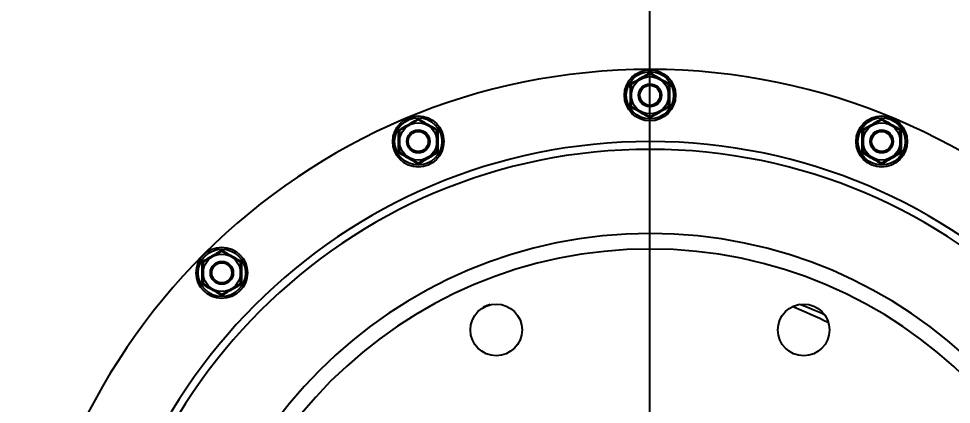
# Model space of a CAD drawing. Header units: millimetres. Extents: x 7589 to 12925, y 625 to 5429.
# Drawn here: x 10240 to 10565.1, y 4856.1 to 4990.4 of the extents above; entities that cross this region are included whole.
import ezdxf

# ---------------------------------------------------------------- set-up
doc = ezdxf.new("R2010")
doc.units = ezdxf.units.MM
doc.header["$LTSCALE"] = 307.34
doc.header["$PDMODE"] = 3
doc.header["$PDSIZE"] = 8
doc.layers.get('0').update_dxf_attribs({"linetype": 'CONTINUOUS'})
doc.layers.get('Defpoints').update_dxf_attribs({"linetype": 'CONTINUOUS'})
doc.layers.add('02___PRT_ALL_AXES', color=7, linetype='CONTINUOUS')
doc.styles.get("Standard").update_dxf_attribs({"font": 'calibri.ttf'})
doc.dimstyles.get("Standard").update_dxf_attribs({"dimtxt": 35, "dimasz": 35, "dimexe": 1.5, "dimexo": 1, "dimtad": 1, "dimdsep": 46, "dimtxsty": 'Standard', "dimblk": '_FILLED', "dimblk1": '_FILLED', "dimblk2": '_FILLED', "dimcen": 0.09, "dimazin": 2, "dimtol": 1, "dimtp": 0.01, "dimtm": 0.01, "dimtfac": 1, "dimtofl": 0, "dimtmove": 0, "dimatfit": 3, "dimldrblk": '_FILLED', "dimfxl": 1, "dimtolj": 1, "dimarcsym": 0})

# ---------------------------------------------------------------- blocks, each defined once
blk = doc.blocks.new('_FILLED')
at = {"color": 0, "linetype": 'ByBlock'}
blk.add_solid([(0, 0), (-1, 0.2143), (-1, -0.2143)], dxfattribs=at)
blk = doc.blocks.new('*D48')
at = {"color": 0, "lineweight": -2}
for p, q in [((10460.04, 4753.7), (10460.04, 5264.78)), ((10495.04, 5263.28), (10740.24, 5263.28)), ((11015.04, 5263.28), (10769.84, 5263.28)), ((11050.04, 4753.7), (11050.04, 5264.78))]:
    blk.add_line(p, q, dxfattribs=at)
at = {"layer": 'Defpoints', "color": 0}
for p in [(11050.04, 5263.28), (10460.04, 4752.7), (11050.04, 4752.7)]:
    blk.add_point(p, dxfattribs=at)
at = {"color": 0, "linetype": 'ByBlock', "lineweight": -2, "xscale": 35, "yscale": 35, "zscale": 35, "rotation": 180}
blk.add_blockref('_FILLED', (10460.04, 5263.28), dxfattribs=at)
at = {"color": 0, "linetype": 'ByBlock', "lineweight": -2, "xscale": 35, "yscale": 35, "zscale": 35}
blk.add_blockref('_FILLED', (11050.04, 5263.28), dxfattribs=at)
at = {"color": 0, "insert": (10755.04, 5263.28), "char_height": 35, "attachment_point": 5}
blk.add_mtext('\\A1;\\A1;G', dxfattribs=at)

msp = doc.modelspace()

# ---------------------------------------------------------------- linework, layer by layer
at = {"color": 0, "linetype": 'Continuous'}
for p, q in [((10460.03771, 4971.20278), (10453.53784, 4967.44977)), ((10466.53784, 4967.45023), (10460.03771, 4971.20278)), ((10453.53784, 4967.44977), (10453.53811, 4959.94422)), ((10466.53811, 4959.94468), (10466.53784, 4967.45023)), ((10453.53811, 4959.94422), (10460.03824, 4956.19167)), ((10460.03824, 4956.19167), (10466.53811, 4959.94468)), ((10379.29151, 4955.14136), (10372.79164, 4951.38835)), ((10385.79164, 4951.38881), (10379.29151, 4955.14136)), ((10540.78391, 4955.14136), (10534.28405, 4951.38835)), ((10547.28405, 4951.38881), (10540.78391, 4955.14136)), ((10372.79164, 4951.38835), (10372.7919, 4943.8828)), ((10385.7919, 4943.88326), (10385.79164, 4951.38881)), ((10534.28405, 4951.38835), (10534.28431, 4943.8828)), ((10547.28431, 4943.88326), (10547.28405, 4951.38881)), ((10372.7919, 4943.8828), (10379.29204, 4940.13025)), ((10379.29204, 4940.13025), (10385.7919, 4943.88326)), ((10534.28431, 4943.8828), (10540.78445, 4940.13025)), ((10540.78445, 4940.13025), (10547.28431, 4943.88326)), ((10310.83818, 4909.40231), (10304.33831, 4905.6493)), ((10317.33831, 4905.64976), (10310.83818, 4909.40231)), ((10304.33831, 4905.6493), (10304.33858, 4898.14375)), ((10317.33858, 4898.14421), (10317.33831, 4905.64976)), ((10304.33858, 4898.14375), (10310.83871, 4894.3912)), ((10310.83871, 4894.3912), (10317.33858, 4898.14421))]:
    msp.add_line(p, q, dxfattribs=at)
for centre, radius in [((10460.03798, 4963.69723), 8.91272), ((10460.03798, 4963.69723), 8.24637), ((10460.03798, 4963.69723), 6.5), ((10460.03798, 4963.69723), 4), ((10460.03798, 4963.69723), 3.5), ((10379.29177, 4947.63581), 8.91272), ((10379.29177, 4947.63581), 8.24637), ((10379.29177, 4947.63581), 6.5), ((10540.78418, 4947.63581), 8.91272), ((10540.78418, 4947.63581), 8.24637), ((10540.78418, 4947.63581), 6.5), ((10379.29177, 4947.63581), 4), ((10379.29177, 4947.63581), 3.5), ((10540.78418, 4947.63581), 4), ((10540.78418, 4947.63581), 3.5), ((10310.83845, 4901.89676), 8.91272), ((10310.83845, 4901.89676), 8.24637), ((10310.83845, 4901.89676), 6.5), ((10310.83845, 4901.89676), 4), ((10310.83845, 4901.89676), 3.5)]:
    msp.add_circle(centre, radius, dxfattribs=at)
for points in [[(10453.18594, 4967.65293), (10454.334, 4968.30165), (10456.6286, 4969.60197), (10458.90191, 4970.93914), (10460.0377, 4971.60911)], [(10460.03769, 4971.60911), (10461.17353, 4970.93922), (10463.44694, 4969.60221), (10465.74162, 4968.30205), (10466.88973, 4967.65341)], [(10460.03826, 4955.78534), (10458.90242, 4956.45523), (10456.62901, 4957.79225), (10454.33433, 4959.0924), (10453.18622, 4959.74104)], [(10466.89001, 4959.74153), (10465.74195, 4959.09281), (10463.44736, 4957.79249), (10461.17405, 4956.45531), (10460.03825, 4955.78534)], [(10372.43973, 4951.59151), (10373.5878, 4952.24023), (10375.88239, 4953.54055), (10378.1557, 4954.87772), (10379.2915, 4955.5477)], [(10379.29149, 4955.5477), (10380.42733, 4954.8778), (10382.70074, 4953.54079), (10384.99542, 4952.24063), (10386.14353, 4951.59199)], [(10533.93214, 4951.59151), (10535.08021, 4952.24023), (10537.3748, 4953.54055), (10539.64811, 4954.87772), (10540.7839, 4955.5477)], [(10540.7839, 4955.5477), (10541.91974, 4954.8778), (10544.19314, 4953.54079), (10546.48783, 4952.24063), (10547.63594, 4951.59199)], [(10379.29205, 4939.72392), (10378.15621, 4940.39381), (10375.88281, 4941.73083), (10373.58813, 4943.03098), (10372.44001, 4943.67962)], [(10386.14381, 4943.68011), (10384.99574, 4943.03139), (10382.70115, 4941.73107), (10380.42784, 4940.39389), (10379.29205, 4939.72392)], [(10540.78446, 4939.72392), (10539.64862, 4940.39381), (10537.37522, 4941.73083), (10535.08053, 4943.03098), (10533.93242, 4943.67962)], [(10547.63622, 4943.68011), (10546.48815, 4943.03139), (10544.19356, 4941.73107), (10541.92025, 4940.39389), (10540.78446, 4939.72392)], [(10303.98641, 4905.85246), (10305.13447, 4906.50118), (10307.42906, 4907.8015), (10309.70237, 4909.13867), (10310.83817, 4909.80865)], [(10310.83816, 4909.80865), (10311.974, 4909.13875), (10314.24741, 4907.80174), (10316.54209, 4906.50158), (10317.6902, 4905.85294)], [(10310.83873, 4893.98487), (10309.70289, 4894.65476), (10307.42948, 4895.99178), (10305.1348, 4897.29193), (10303.98669, 4897.94057)], [(10317.69048, 4897.94106), (10316.54242, 4897.29234), (10314.24783, 4895.99202), (10311.97452, 4894.65484), (10310.83872, 4893.98487)]]:
    msp.add_open_spline(points, degree=3, dxfattribs=at)
for points, knots in [([(10460.0377, 4971.20277), (10460.0377, 4971.1622), (10460.03871, 4971.47366), (10460.0377, 4971.51424), (10460.0377, 4971.60911)], [0, 0, 0, 0, 0.29956188, 1, 1, 1, 1]), ([(10453.18624, 4959.74104), (10453.19854, 4961.0688), (10453.21965, 4963.70614), (10453.19819, 4966.34347), (10453.18596, 4967.65293)], [0, 0, 0, 0, 0.503470775, 1, 1, 1, 1]), ([(10453.53784, 4967.44977), (10453.53801, 4967.44908), (10453.53367, 4967.45302), (10453.53006, 4967.45378), (10453.52021, 4967.4603), (10453.50854, 4967.46682), (10453.49325, 4967.47588), (10453.46772, 4967.49069), (10453.4297, 4967.51272), (10453.3779, 4967.54249), (10453.31885, 4967.57636), (10453.25407, 4967.61362), (10453.20915, 4967.63953), (10453.18596, 4967.65292)], [0, 0, 0, 0, 0.005270768, 0.020858191, 0.046282368, 0.081003533, 0.124365062, 0.175697192, 0.299730798, 0.448270882, 0.617065146, 0.802297204, 1, 1, 1, 1]), ([(10466.88971, 4967.6534), (10466.86653, 4967.64001), (10466.8216, 4967.6141), (10466.75683, 4967.57683), (10466.69778, 4967.54296), (10466.64597, 4967.51318), (10466.60794, 4967.49116), (10466.58243, 4967.47634), (10466.56711, 4967.46729), (10466.55552, 4967.46075), (10466.54552, 4967.45428), (10466.54218, 4967.45343), (10466.53756, 4967.44958), (10466.53784, 4967.45023)], [0, 0, 0, 0, 0.197705209, 0.382939848, 0.551741292, 0.700291465, 0.824330592, 0.875663154, 0.919023194, 0.953740564, 0.97915805, 0.994736811, 1, 1, 1, 1]), ([(10466.88971, 4967.65342), (10466.87741, 4966.32578), (10466.85631, 4963.68845), (10466.87776, 4961.05112), (10466.88999, 4959.74152)], [0, 0, 0, 0, 0.503419542, 1, 1, 1, 1]), ([(10453.53812, 4959.94421), (10453.53841, 4959.94486), (10453.53378, 4959.94105), (10453.53043, 4959.94025), (10453.52037, 4959.9339), (10453.50869, 4959.92753), (10453.49328, 4959.91865), (10453.46765, 4959.90403), (10453.42959, 4959.88206), (10453.37789, 4959.85209), (10453.31901, 4959.81787), (10453.25434, 4959.7804), (10453.20942, 4959.75443), (10453.18622, 4959.74104)], [0, 0, 0, 0, 0.005246527, 0.020788041, 0.046167334, 0.080859382, 0.124204947, 0.175529424, 0.299562897, 0.448123589, 0.616956491, 0.802239647, 1, 1, 1, 1]), ([(10466.89001, 4959.74152), (10466.86681, 4959.75492), (10466.82189, 4959.78087), (10466.75721, 4959.81835), (10466.69835, 4959.85255), (10466.64661, 4959.88255), (10466.60861, 4959.90444), (10466.58288, 4959.91918), (10466.5677, 4959.92779), (10466.5554, 4959.93487), (10466.54753, 4959.93916), (10466.54236, 4959.94238), (10466.54055, 4959.94294), (10466.53793, 4959.94536), (10466.53809, 4959.94467)], [0, 0, 0, 0, 0.197757183, 0.383035853, 0.551868359, 0.700432958, 0.824469569, 0.875795596, 0.919142329, 0.953834439, 0.979211825, 0.988239588, 0.994751198, 1, 1, 1, 1]), ([(10379.29149, 4955.14135), (10379.29149, 4955.10078), (10379.29251, 4955.41225), (10379.2915, 4955.45282), (10379.29149, 4955.54769)], [0, 0, 0, 0, 0.29956188, 1, 1, 1, 1]), ([(10460.03826, 4955.78534), (10460.03825, 4955.88021), (10460.03926, 4955.92079), (10460.03823, 4956.23226), (10460.03823, 4956.19168)], [0, 0, 0, 0, 0.700434158, 1, 1, 1, 1]), ([(10540.7839, 4955.14135), (10540.7839, 4955.10078), (10540.78491, 4955.41225), (10540.7839, 4955.45282), (10540.7839, 4955.54769)], [0, 0, 0, 0, 0.29956188, 1, 1, 1, 1]), ([(10372.44003, 4943.67962), (10372.45234, 4945.00739), (10372.47344, 4947.64472), (10372.45199, 4950.28205), (10372.43975, 4951.59151)], [0, 0, 0, 0, 0.503470775, 1, 1, 1, 1]), ([(10372.79164, 4951.38835), (10372.7918, 4951.38766), (10372.78746, 4951.3916), (10372.78386, 4951.39236), (10372.774, 4951.39888), (10372.76234, 4951.4054), (10372.74705, 4951.41446), (10372.72152, 4951.42928), (10372.6835, 4951.4513), (10372.63169, 4951.48107), (10372.57264, 4951.51494), (10372.50787, 4951.5522), (10372.46294, 4951.57811), (10372.43975, 4951.5915)], [0, 0, 0, 0, 0.005270768, 0.020858191, 0.046282368, 0.081003533, 0.124365062, 0.175697192, 0.299730798, 0.448270882, 0.617065146, 0.802297204, 1, 1, 1, 1]), ([(10386.14351, 4951.59198), (10386.12032, 4951.57859), (10386.07539, 4951.55268), (10386.01063, 4951.51541), (10385.95157, 4951.48154), (10385.89977, 4951.45176), (10385.86174, 4951.42974), (10385.83622, 4951.41492), (10385.82091, 4951.40587), (10385.80931, 4951.39933), (10385.79931, 4951.39286), (10385.79597, 4951.39201), (10385.79136, 4951.38816), (10385.79164, 4951.38881)], [0, 0, 0, 0, 0.197705209, 0.382939848, 0.551741292, 0.700291465, 0.824330592, 0.875663154, 0.919023194, 0.953740564, 0.97915805, 0.994736811, 1, 1, 1, 1]), ([(10386.14351, 4951.592), (10386.13121, 4950.26436), (10386.1101, 4947.62703), (10386.13155, 4944.9897), (10386.14379, 4943.6801)], [0, 0, 0, 0, 0.503419542, 1, 1, 1, 1]), ([(10533.93244, 4943.67962), (10533.94475, 4945.00739), (10533.96585, 4947.64472), (10533.9444, 4950.28205), (10533.93216, 4951.59151)], [0, 0, 0, 0, 0.503470775, 1, 1, 1, 1]), ([(10534.28405, 4951.38835), (10534.28421, 4951.38766), (10534.27987, 4951.3916), (10534.27626, 4951.39236), (10534.26641, 4951.39888), (10534.25475, 4951.4054), (10534.23946, 4951.41446), (10534.21393, 4951.42928), (10534.17591, 4951.4513), (10534.1241, 4951.48107), (10534.06505, 4951.51494), (10534.00028, 4951.5522), (10533.95535, 4951.57811), (10533.93216, 4951.5915)], [0, 0, 0, 0, 0.005270768, 0.020858191, 0.046282368, 0.081003533, 0.124365062, 0.175697192, 0.299730798, 0.448270882, 0.617065146, 0.802297204, 1, 1, 1, 1]), ([(10547.63592, 4951.59198), (10547.61273, 4951.57859), (10547.5678, 4951.55268), (10547.50303, 4951.51541), (10547.44398, 4951.48154), (10547.39218, 4951.45176), (10547.35415, 4951.42974), (10547.32863, 4951.41492), (10547.31332, 4951.40587), (10547.30172, 4951.39933), (10547.29172, 4951.39286), (10547.28838, 4951.39201), (10547.28377, 4951.38816), (10547.28405, 4951.38881)], [0, 0, 0, 0, 0.197705209, 0.382939848, 0.551741292, 0.700291465, 0.824330592, 0.875663154, 0.919023194, 0.953740564, 0.97915805, 0.994736811, 1, 1, 1, 1]), ([(10547.63592, 4951.592), (10547.62361, 4950.26436), (10547.60251, 4947.62703), (10547.62396, 4944.9897), (10547.6362, 4943.6801)], [0, 0, 0, 0, 0.503419542, 1, 1, 1, 1]), ([(10372.79192, 4943.88279), (10372.7922, 4943.88344), (10372.78757, 4943.87964), (10372.78422, 4943.87883), (10372.77417, 4943.87248), (10372.76248, 4943.86611), (10372.74708, 4943.85723), (10372.72145, 4943.84261), (10372.68339, 4943.82064), (10372.63168, 4943.79067), (10372.57281, 4943.75645), (10372.50813, 4943.71898), (10372.46321, 4943.69301), (10372.44002, 4943.67962)], [0, 0, 0, 0, 0.005246527, 0.020788041, 0.046167334, 0.080859382, 0.124204947, 0.175529424, 0.299562897, 0.448123589, 0.616956491, 0.802239647, 1, 1, 1, 1]), ([(10386.14381, 4943.68011), (10386.12061, 4943.6935), (10386.07569, 4943.71946), (10386.01101, 4943.75693), (10385.95214, 4943.79113), (10385.90041, 4943.82113), (10385.86241, 4943.84302), (10385.83668, 4943.85776), (10385.8215, 4943.86637), (10385.8092, 4943.87345), (10385.80132, 4943.87775), (10385.79616, 4943.88096), (10385.79435, 4943.88152), (10385.79172, 4943.88394), (10385.79189, 4943.88325)], [0, 0, 0, 0, 0.197757183, 0.383035853, 0.551868359, 0.700432958, 0.824469569, 0.875795596, 0.919142329, 0.953834439, 0.979211825, 0.988239588, 0.994751198, 1, 1, 1, 1]), ([(10534.28433, 4943.88279), (10534.28461, 4943.88344), (10534.27998, 4943.87964), (10534.27663, 4943.87883), (10534.26658, 4943.87248), (10534.25489, 4943.86611), (10534.23949, 4943.85723), (10534.21386, 4943.84261), (10534.17579, 4943.82064), (10534.12409, 4943.79067), (10534.06522, 4943.75645), (10534.00054, 4943.71898), (10533.95562, 4943.69301), (10533.93243, 4943.67962)], [0, 0, 0, 0, 0.005246527, 0.020788041, 0.046167334, 0.080859382, 0.124204947, 0.175529424, 0.299562897, 0.448123589, 0.616956491, 0.802239647, 1, 1, 1, 1]), ([(10547.63622, 4943.68011), (10547.61302, 4943.6935), (10547.5681, 4943.71946), (10547.50342, 4943.75693), (10547.44455, 4943.79113), (10547.39282, 4943.82113), (10547.35482, 4943.84302), (10547.32908, 4943.85776), (10547.3139, 4943.86637), (10547.30161, 4943.87345), (10547.29373, 4943.87775), (10547.28856, 4943.88096), (10547.28676, 4943.88152), (10547.28413, 4943.88394), (10547.2843, 4943.88325)], [0, 0, 0, 0, 0.197757183, 0.383035853, 0.551868359, 0.700432958, 0.824469569, 0.875795596, 0.919142329, 0.953834439, 0.979211825, 0.988239588, 0.994751198, 1, 1, 1, 1]), ([(10379.29205, 4939.72392), (10379.29205, 4939.81879), (10379.29306, 4939.85937), (10379.29202, 4940.17084), (10379.29202, 4940.13026)], [0, 0, 0, 0, 0.700434158, 1, 1, 1, 1]), ([(10540.78446, 4939.72392), (10540.78446, 4939.81879), (10540.78546, 4939.85937), (10540.78443, 4940.17084), (10540.78443, 4940.13026)], [0, 0, 0, 0, 0.700434158, 1, 1, 1, 1]), ([(10310.83817, 4909.4023), (10310.83817, 4909.36173), (10310.83918, 4909.6732), (10310.83817, 4909.71377), (10310.83817, 4909.80864)], [0, 0, 0, 0, 0.29956188, 1, 1, 1, 1]), ([(10303.98671, 4897.94057), (10303.99901, 4899.26833), (10304.02011, 4901.90567), (10303.99866, 4904.543), (10303.98643, 4905.85246)], [0, 0, 0, 0, 0.503470775, 1, 1, 1, 1]), ([(10304.33831, 4905.6493), (10304.33848, 4905.64861), (10304.33414, 4905.65255), (10304.33053, 4905.65331), (10304.32068, 4905.65983), (10304.30901, 4905.66635), (10304.29372, 4905.67541), (10304.26819, 4905.69023), (10304.23017, 4905.71225), (10304.17837, 4905.74202), (10304.11932, 4905.77589), (10304.05454, 4905.81315), (10304.00962, 4905.83906), (10303.98643, 4905.85245)], [0, 0, 0, 0, 0.005270768, 0.020858191, 0.046282368, 0.081003533, 0.124365062, 0.175697192, 0.299730798, 0.448270882, 0.617065146, 0.802297204, 1, 1, 1, 1]), ([(10317.69018, 4905.85293), (10317.66699, 4905.83954), (10317.62207, 4905.81363), (10317.5573, 4905.77636), (10317.49825, 4905.74249), (10317.44644, 4905.71271), (10317.40841, 4905.69069), (10317.3829, 4905.67587), (10317.36758, 4905.66682), (10317.35598, 4905.66028), (10317.34599, 4905.65381), (10317.34265, 4905.65296), (10317.33803, 4905.64911), (10317.33831, 4905.64976)], [0, 0, 0, 0, 0.197705209, 0.382939848, 0.551741292, 0.700291465, 0.824330592, 0.875663154, 0.919023194, 0.953740564, 0.97915805, 0.994736811, 1, 1, 1, 1]), ([(10317.69018, 4905.85295), (10317.67788, 4904.52531), (10317.65678, 4901.88798), (10317.67823, 4899.25065), (10317.69046, 4897.94105)], [0, 0, 0, 0, 0.503419542, 1, 1, 1, 1]), ([(10304.33859, 4898.14374), (10304.33887, 4898.14439), (10304.33425, 4898.14058), (10304.3309, 4898.13978), (10304.32084, 4898.13343), (10304.30916, 4898.12706), (10304.29375, 4898.11818), (10304.26812, 4898.10356), (10304.23006, 4898.08159), (10304.17836, 4898.05162), (10304.11948, 4898.0174), (10304.05481, 4897.97993), (10304.00989, 4897.95396), (10303.98669, 4897.94057)], [0, 0, 0, 0, 0.005246527, 0.020788041, 0.046167334, 0.080859382, 0.124204947, 0.175529424, 0.299562897, 0.448123589, 0.616956491, 0.802239647, 1, 1, 1, 1]), ([(10317.69048, 4897.94106), (10317.66728, 4897.95445), (10317.62236, 4897.98041), (10317.55768, 4898.01788), (10317.49881, 4898.05208), (10317.44708, 4898.08208), (10317.40908, 4898.10397), (10317.38335, 4898.11871), (10317.36817, 4898.12732), (10317.35587, 4898.1344), (10317.348, 4898.1387), (10317.34283, 4898.14191), (10317.34102, 4898.14247), (10317.3384, 4898.14489), (10317.33856, 4898.1442)], [0, 0, 0, 0, 0.197757183, 0.383035853, 0.551868359, 0.700432958, 0.824469569, 0.875795596, 0.919142329, 0.953834439, 0.979211825, 0.988239588, 0.994751198, 1, 1, 1, 1]), ([(10310.83873, 4893.98487), (10310.83872, 4894.07974), (10310.83973, 4894.12032), (10310.8387, 4894.43179), (10310.8387, 4894.39121)], [0, 0, 0, 0, 0.700434158, 1, 1, 1, 1])]:
    msp.add_open_spline(points, degree=3, knots=knots, dxfattribs=at)
at = {"layer": '02___PRT_ALL_AXES', "color": 0, "linetype": 'Continuous'}
for centre in [(10406.4623, 4882.04036), (10513.61366, 4882.04036)]:
    msp.add_circle(centre, 9, dxfattribs=at)
for centre, radius, start, end in [((10460.03798, 4752.69723), 220, 0, 359.88), ((10460.03798, 4752.69723), 194.89893, 0, 359.88), ((10460.03798, 4752.69723), 192.18745, 0, 359.88), ((10460.03798, 4752.69723), 162.9051, 0, 359.88), ((10460.03798, 4752.69723), 157.48215, 0, 359.88), ((10456.03798, 4752.69723), 147.5, 110.5042746, 111.5422099), ((10456.03798, 4752.69723), 147.5, 63.2904163, 68.7155863), ((10460.03798, 4752.69723), 147.69389, 65.593167, 69.3574835)]:
    msp.add_arc(centre, radius, start, end, dxfattribs=at)

# ---------------------------------------------------------------- dimensions: what is measured, and where the dimension line sits
at = {"color": 0}
dim = msp.add_linear_dim(base=(11050.03798, 5263.28087), p1=(10460.03798, 4752.69723), p2=(11050.03798, 4752.69723), text='\\A1;G', dimstyle='Standard', override={"dimtad": 0, "dimtih": 1, "dimtoh": 1, "dimdec": 4, "dimzin": 0, "dimtxsty": 'Standard', "dimcen": 62.865, "dimadec": 0, "dimazin": 0, "dimtdec": 4, "dimtzin": 0}, dxfattribs=at)
dim.commit()
dim.dimension.update_dxf_attribs({"geometry": '*D48', "text_midpoint": (10755.03798, 5263.28087)})

doc.saveas('drawing.dxf')
